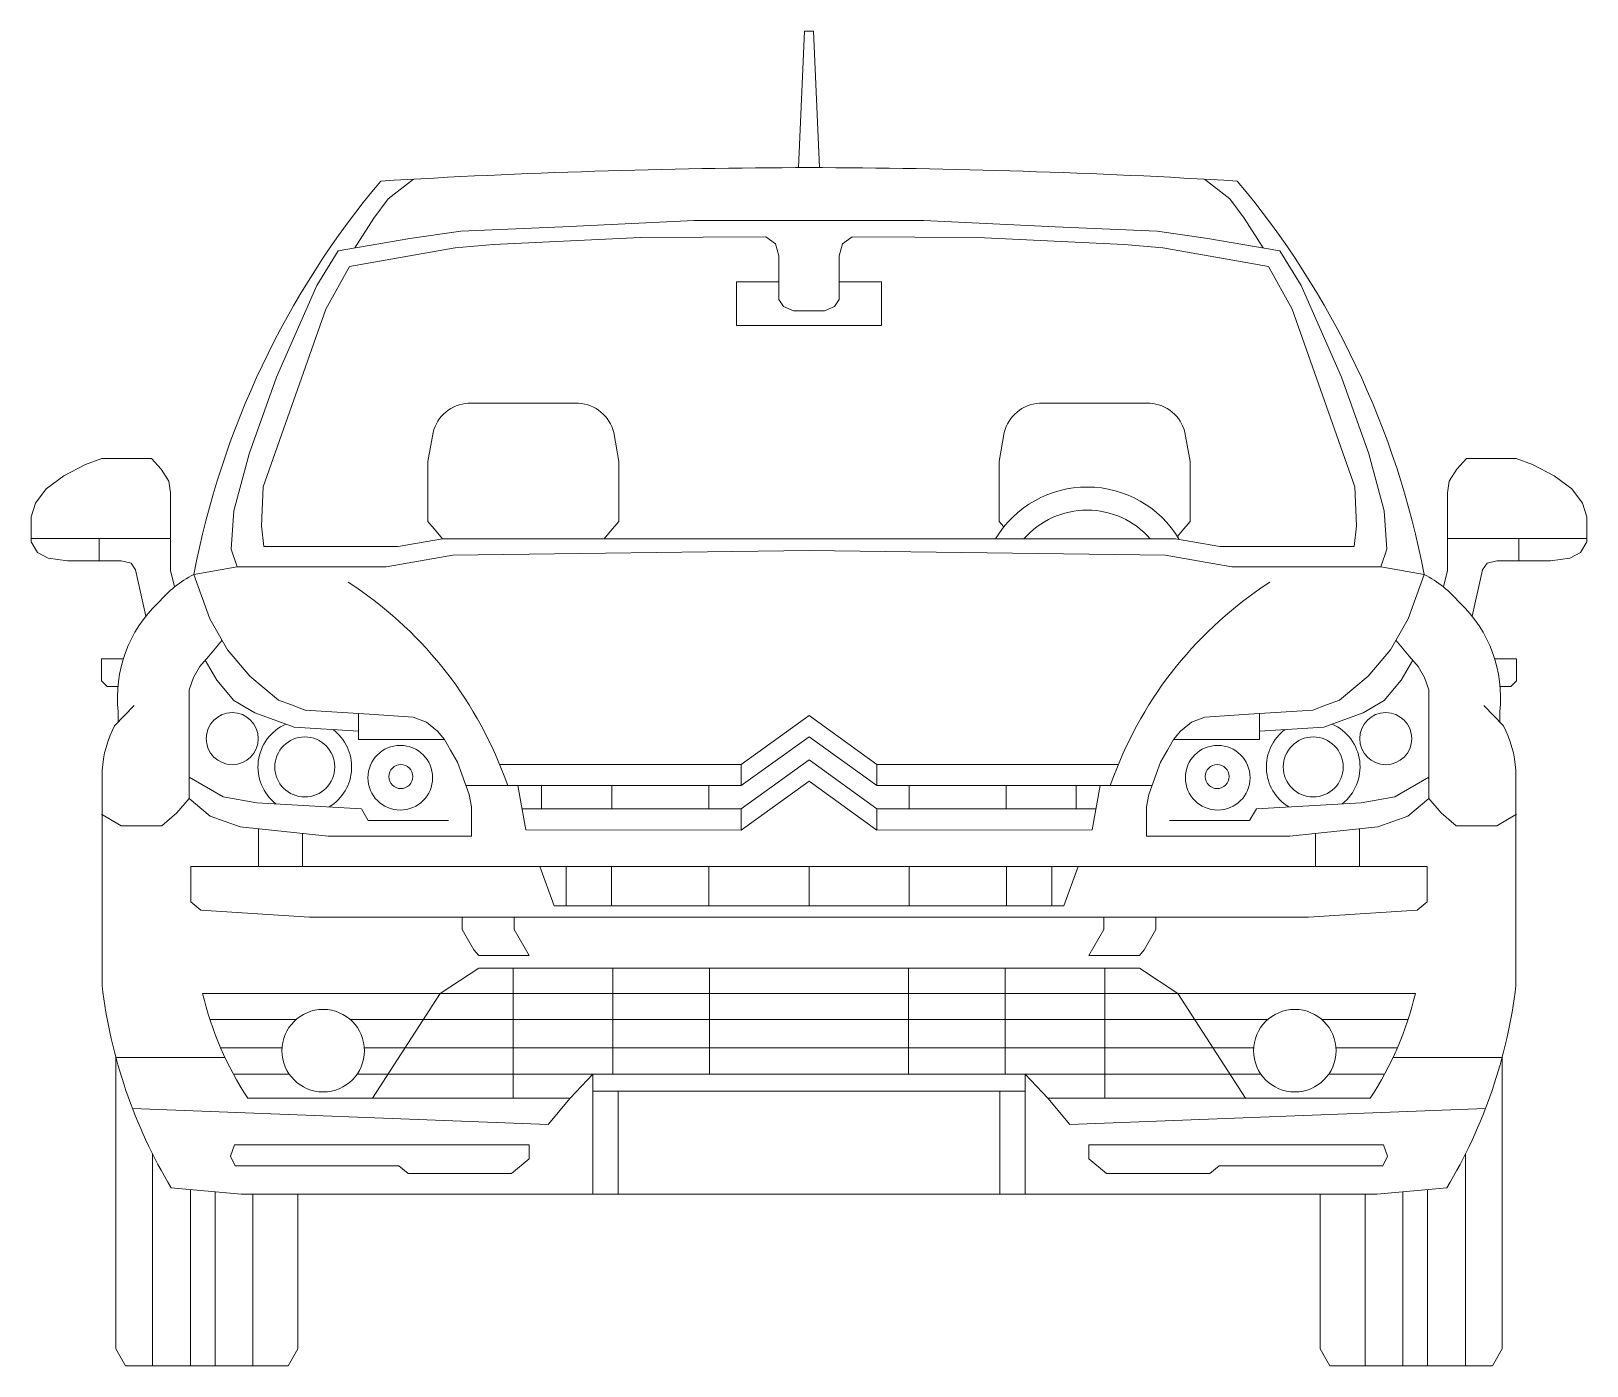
# Model space of a CAD drawing. Header units: centimetres. Extents: x 710 to 899, y 705 to 868.
import ezdxf

# ---------------------------------------------------------------- set-up
doc = ezdxf.new("R2010")
doc.units = ezdxf.units.CM
doc.layers.add('SC Véhicules', color=73, linetype='Continuous', lineweight=5)

msp = doc.modelspace()

# ---------------------------------------------------------------- linework, layer by layer
at = {"layer": 'SC Véhicules'}
for points in [[(804.48, 867.72), (803.92, 867.72), (803.21, 851.12)], [(804.48, 867.72), (805.04, 867.72), (805.75, 851.12)], [(749.22, 841.34), (751.52, 844.96), (753.28, 847.3), (756.33, 849.71)], [(859.74, 841.34), (857.44, 844.96), (855.68, 847.3), (852.63, 849.71)], [(805.77, 844.66), (790.51, 844.66), (774.52, 843.9), (762.11, 843.39), (755.92, 842.48), (747.2, 840.99), (744.6, 836.77), (739.69, 825.62), (736.34, 816.3), (734.48, 809.34), (734.16, 804.67), (734.89, 802.53)], [(803.19, 844.66), (818.45, 844.66), (834.44, 843.9), (846.85, 843.39), (853.03, 842.48), (861.76, 840.99), (864.36, 836.77), (869.27, 825.62), (872.62, 816.3), (874.48, 809.34), (874.8, 804.67), (874.07, 802.53)], [(748.58, 839.1), (752.9, 839.87), (761.42, 841.37), (766.1, 841.74), (783.97, 842.6), (799.23, 842.7), (800.4, 841.83), (800.79, 840.38), (800.79, 837.65), (800.79, 835.69), (800.79, 835.05), (801.38, 834.2), (802.58, 833.69), (804.48, 833.69)], [(860.38, 839.1), (856.06, 839.87), (847.53, 841.37), (842.85, 841.74), (824.99, 842.6), (809.73, 842.7), (808.56, 841.83), (808.17, 840.38), (808.17, 837.65), (808.17, 835.69), (808.17, 835.05), (807.58, 834.2), (806.38, 833.69), (804.48, 833.69)], [(759.88, 805.95), (754.5, 805), (738.13, 805), (737.86, 807.51), (738.07, 812.26), (745.69, 833.89), (748.58, 839.1)], [(849.08, 805.95), (854.46, 805), (870.83, 805), (871.1, 807.51), (870.89, 812.26), (863.26, 833.89), (860.38, 839.1)], [(800.79, 837.22), (795.66, 837.22), (795.66, 831.89), (804.48, 831.89)], [(808.17, 837.22), (813.3, 837.22), (813.3, 831.89), (804.48, 831.89)], [(727.28, 800.09), (726.79, 802.08), (726.79, 811.56), (726.56, 812.98), (725.65, 814.44), (724.46, 815.71), (718.44, 815.71), (716.43, 814.99), (713.78, 813.62), (711.66, 812.05), (710.35, 810.3), (709.81, 808.63), (709.81, 805.57), (710.58, 804.27), (711.89, 803.59), (714.23, 803.28), (720.76, 803.28), (721.97, 802.97), (722.5, 802.19), (723.79, 796.53)], [(881.68, 800.09), (882.17, 802.08), (882.17, 811.56), (882.4, 812.98), (883.31, 814.44), (884.5, 815.71), (890.52, 815.71), (892.53, 814.99), (895.17, 813.62), (897.3, 812.05), (898.6, 810.3), (899.15, 808.63), (899.15, 805.57), (898.38, 804.27), (897.07, 803.59), (894.73, 803.28), (888.2, 803.28), (886.99, 802.97), (886.46, 802.19), (885.17, 796.53)], [(709.81, 805.99), (726.79, 805.99)], [(718.11, 805.99), (718.11, 803.28)], [(779.57, 805.95), (804.48, 805.95)], [(829.39, 805.95), (804.48, 805.95)], [(849.08, 805.95), (829.39, 805.95)], [(899.15, 805.99), (882.17, 805.99)], [(890.85, 805.99), (890.85, 803.28)], [(729.6, 801.6), (734.89, 802.53), (753.01, 802.53), (761.12, 803.96), (804.48, 804.53)], [(879.36, 801.6), (874.07, 802.53), (855.95, 802.53), (847.84, 803.96), (804.48, 804.53)], [(729.6, 801.6), (731.57, 796.2), (733.73, 792.45), (736.42, 789.25), (739.94, 786.3), (741.49, 785.73), (743.17, 785.12), (750.94, 784.61), (756.3, 784.25), (757.94, 783.66), (759.25, 782.56), (760.11, 781.52), (760.87, 780.22), (761.71, 778.76), (762.23, 777.32), (763.13, 774.86), (763.4, 773.35), (763.4, 769.77), (745.97, 769.77), (735.24, 770.89), (731.62, 772.2), (729.05, 774.36), (729.05, 787.59), (729.58, 789.07), (730.35, 790.4), (731.43, 791.69), (733.06, 793.62)], [(879.36, 801.6), (877.39, 796.2), (875.23, 792.45), (872.54, 789.25), (869.02, 786.3), (867.47, 785.73), (865.79, 785.12), (858.02, 784.61), (852.66, 784.25), (851.02, 783.66), (849.71, 782.56), (848.85, 781.52), (848.09, 780.22), (847.25, 778.76), (846.72, 777.32), (845.83, 774.86), (845.56, 773.35), (845.56, 769.77), (862.99, 769.77), (873.72, 770.89), (877.34, 772.2), (879.91, 774.36), (879.91, 787.59), (879.38, 789.07), (878.61, 790.4), (877.53, 791.69), (875.9, 793.62)], [(721.04, 791.35), (718.4, 791.35), (718.4, 788.69), (719.06, 787.98), (720.38, 787.98)], [(730.99, 791.17), (732.4, 788.74), (734.47, 786.26), (737.04, 784.78), (739.41, 783.92), (741.82, 783.04), (749.67, 782.56), (749.67, 784.69)], [(877.97, 791.17), (876.56, 788.74), (874.49, 786.26), (871.92, 784.78), (869.55, 783.92), (867.14, 783.04), (859.29, 782.56), (859.29, 784.69)], [(887.92, 791.35), (890.56, 791.35), (890.56, 788.69), (889.9, 787.98), (888.58, 787.98)], [(796.21, 778.49), (804.48, 784.44)], [(812.75, 778.49), (804.48, 784.44)], [(749.67, 782.56), (749.67, 781.54), (760.1, 781.54)], [(859.29, 782.56), (859.29, 781.54), (848.85, 781.54)], [(796.21, 775.92), (804.48, 781.87)], [(812.75, 775.92), (804.48, 781.87)], [(796.21, 778.49), (766.83, 778.49)], [(796.21, 773.08), (804.48, 779.04)], [(796.21, 778.49), (796.21, 775.92)], [(812.75, 773.08), (804.48, 779.04)], [(812.75, 778.49), (842.13, 778.49)], [(812.75, 778.49), (812.75, 775.92)], [(737.29, 773.84), (733.19, 774.54), (729.05, 776.93)], [(796.21, 770.52), (804.48, 776.47)], [(812.75, 770.52), (804.48, 776.47)], [(871.67, 773.84), (875.77, 774.54), (879.91, 776.93)], [(796.21, 775.92), (767.76, 775.92)], [(767.82, 775.92), (769.05, 775.92), (770, 770.56), (796.21, 770.52)], [(771.94, 775.92), (771.94, 773.08)], [(780.49, 775.92), (780.49, 773.08)], [(792.29, 775.92), (792.29, 773.08)], [(812.75, 775.92), (841.2, 775.92)], [(841.14, 775.92), (839.91, 775.92), (838.96, 770.56), (812.75, 770.52)], [(816.67, 775.92), (816.67, 773.08)], [(828.47, 775.92), (828.47, 773.08)], [(837.01, 775.92), (837.01, 773.08)], [(729.05, 774.36), (727.56, 772.59), (725.71, 771.04), (723.4, 771.04), (720.77, 771.04), (718.38, 772.43)], [(737.29, 773.84), (750.03, 773.11)], [(750.03, 773.11), (750.85, 771.68)], [(796.21, 773.08), (769.55, 773.08)], [(796.21, 773.08), (796.21, 770.52)], [(812.75, 773.08), (839.41, 773.08)], [(812.75, 773.08), (812.75, 770.52)], [(858.93, 773.11), (858.1, 771.68)], [(871.67, 773.84), (858.93, 773.11)], [(879.91, 774.36), (881.4, 772.59), (883.25, 771.04), (885.56, 771.04), (888.19, 771.04), (890.58, 772.43)], [(737.49, 770.65), (737.49, 766.07)], [(760.61, 771.68), (750.85, 771.68)], [(848.35, 771.68), (858.1, 771.68)], [(871.47, 770.65), (871.47, 766.07)], [(742.85, 770.1), (742.85, 766.07)], [(866.11, 770.1), (866.11, 766.07)], [(729.27, 766.07), (804.48, 766.07)], [(729.27, 766.07), (729.27, 761.77), (729.27, 761.77), (730.47, 760.76), (743.71, 759.9), (804.48, 759.9)], [(771.72, 766.07), (773.47, 761.28), (804.48, 761.28)], [(774.92, 766.07), (774.92, 761.28)], [(780.46, 766.07), (780.46, 761.28)], [(792.29, 766.07), (792.29, 761.28)], [(804.48, 766.07), (804.48, 761.28)], [(804.48, 766.07), (804.48, 761.28)], [(837.24, 766.07), (835.49, 761.28), (804.48, 761.28)], [(879.69, 766.07), (879.69, 761.77), (879.69, 761.77), (878.49, 760.76), (865.25, 759.9), (804.48, 759.9)], [(879.69, 766.07), (804.48, 766.07)], [(816.67, 766.07), (816.67, 761.28)], [(828.5, 766.07), (828.5, 761.28)], [(834.04, 766.07), (834.04, 761.28)], [(762.27, 759.9), (762.27, 758.41), (763.7, 755.93), (764.28, 755.24), (770.42, 755.24), (768.6, 758.41), (768.6, 759.9)], [(846.69, 759.9), (846.69, 758.41), (845.26, 755.93), (844.68, 755.24), (838.54, 755.24), (840.36, 758.41), (840.36, 759.9)], [(730.69, 750.64), (759.6, 750.64), (764.28, 753.71), (804.48, 753.71)], [(768.48, 753.71), (768.48, 737.89)], [(780.59, 753.71), (780.59, 740.8)], [(792.38, 753.71), (792.38, 740.8)], [(878.27, 750.64), (849.36, 750.64), (844.68, 753.71), (804.48, 753.71)], [(816.57, 753.71), (816.57, 740.8)], [(828.37, 753.71), (828.37, 740.8)], [(840.48, 753.71), (840.48, 737.89)], [(759.6, 750.64), (751.36, 737.89)], [(759.6, 750.64), (804.48, 750.64)], [(849.36, 750.64), (804.48, 750.64)], [(849.36, 750.64), (857.59, 737.89)], [(731.56, 747.48), (742.1, 747.48)], [(748.62, 747.48), (804.48, 747.48)], [(860.34, 747.48), (804.48, 747.48)], [(877.4, 747.48), (866.86, 747.48)], [(720.13, 742.84), (733.4, 742.84)], [(720.13, 742.84), (720.13, 707.38), (721.32, 705.32), (741.1, 705.32), (742.29, 707.38), (742.29, 726.22)], [(732.86, 744.02), (740.35, 744.02)], [(750.37, 744.02), (804.48, 744.02)], [(858.59, 744.02), (804.48, 744.02)], [(888.83, 742.84), (888.83, 707.38), (887.64, 705.32), (867.86, 705.32), (866.67, 707.38), (866.67, 726.22)], [(876.09, 744.02), (868.61, 744.02)], [(888.83, 742.84), (875.56, 742.84)], [(741.24, 740.8), (734.43, 740.8)], [(778.17, 740.8), (749.48, 740.8)], [(778.17, 740.8), (778.17, 726.22)], [(830.79, 740.8), (830.79, 726.22)], [(830.79, 740.8), (859.48, 740.8)], [(867.72, 740.8), (874.53, 740.8)], [(778.17, 738.76), (804.48, 738.76)], [(781.24, 726.22), (781.24, 738.76)], [(830.79, 738.76), (804.48, 738.76)], [(827.72, 726.22), (827.72, 738.76)], [(775.43, 737.89), (772.74, 734.69), (722.14, 736.64)], [(833.53, 737.89), (836.22, 734.69), (886.82, 736.64)], [(724.57, 705.32), (724.57, 731.14)], [(734.64, 729.65), (754.58, 729.65), (755.69, 728.71), (768.27, 728.71), (770.43, 730.52), (770.43, 732.23), (734.57, 732.23), (734.07, 730.85), (734.64, 729.65)], [(874.32, 729.65), (854.38, 729.65), (853.27, 728.71), (840.69, 728.71), (838.53, 730.52), (838.53, 732.23), (874.39, 732.23), (874.89, 730.85), (874.32, 729.65)], [(884.39, 705.32), (884.39, 731.14)], [(729.2, 726.77), (729.2, 705.32)], [(732.2, 726.5), (732.2, 705.32)], [(736.8, 726.22), (736.8, 705.32)], [(872.16, 726.22), (872.16, 705.32)], [(876.76, 726.5), (876.76, 705.32)], [(879.76, 726.77), (879.76, 705.32)]]:
    msp.add_lwpolyline(points, dxfattribs=at)
for points in [[(729.6, 801.6, -0.127634), (752.36, 849.48, -0.014157), (804.48, 851.12, 1.004987)], [(879.36, 801.6, 0.127634), (856.6, 849.48, 0.014157), (804.48, 851.12, -1.004987)], [(770.42, 822.45), (763.01, 822.45, 0.329085), (758.73, 818.89), (758.1, 815.34), (758.1, 808.07), (759.1, 806.87), (759.88, 805.95), (769.75, 805.95)], [(770.42, 822.45), (776.44, 822.45, -0.329085), (780.72, 818.89), (781.35, 815.34), (781.35, 808.07), (780.34, 806.87), (779.57, 805.95), (769.7, 805.95)], [(838.54, 822.45), (832.52, 822.45, 0.329085), (828.24, 818.89), (827.61, 815.34), (827.61, 808.07), (828.18, 807.39)], [(838.54, 822.45), (845.95, 822.45, -0.329085), (850.23, 818.89), (850.86, 815.34), (850.86, 808.07), (849.86, 806.87), (849.31, 806.22)], [(729.6, 801.6, 0.097854), (725.29, 798.16, 0.233827), (720.41, 784.92), (720.41, 783.66)], [(879.36, 801.6, -0.097854), (883.67, 798.16, -0.233827), (888.55, 784.92), (888.55, 783.66)], [(748.4, 800.66, -0.161589), (767.37, 777.11), (767.82, 775.92), (762.74, 775.92)], [(860.56, 800.66, 0.161589), (841.59, 777.11), (841.14, 775.92), (846.22, 775.92)], [(722.35, 785.65), (719.97, 783.21, 0.102454), (718.46, 777.79), (718.46, 751.61, 0.106773), (726.86, 726.98), (735.38, 726.22), (804.48, 726.22)], [(886.61, 785.65), (888.99, 783.21, -0.102454), (890.5, 777.79), (890.5, 751.61, -0.106773), (882.1, 726.98), (873.58, 726.22), (804.48, 726.22)], [(730.69, 750.64, 0.088875), (736.18, 737.89), (775.43, 737.89), (778.17, 740.8), (804.48, 740.8)], [(878.27, 750.64, -0.088875), (872.78, 737.89), (833.53, 737.89), (830.79, 740.8), (804.48, 740.8)]]:
    msp.add_lwpolyline(points, format="xyb", dxfattribs=at)
for centre, radius in [((734.29, 781.64), 3.17), ((874.67, 781.64), 3.17), ((743.12, 778.19), 3.65), ((754.74, 776.88), 3.94), ((854.22, 776.88), 3.94), ((865.84, 778.19), 3.65), ((754.81, 777.02), 1.46), ((854.15, 777.02), 1.46), ((745.36, 743.67), 5.02), ((863.6, 743.67), 5.02)]:
    msp.add_circle(centre, radius, dxfattribs=at)
for centre, radius, start, end in [((838.33, 799.23), 13.02, 30.6693, 148.9265), ((838.33, 799.23), 10.21, 41.1492, 138.8508), ((743.12, 778.19), 5.7, 113.8214, 231.895), ((743.12, 778.19), 5.7, 301.5915, 53.1799), ((865.84, 778.19), 5.7, 126.8201, 238.4085), ((865.84, 778.19), 5.7, 308.105, 66.1786)]:
    msp.add_arc(centre, radius, start, end, dxfattribs=at)

doc.saveas('drawing.dxf')
